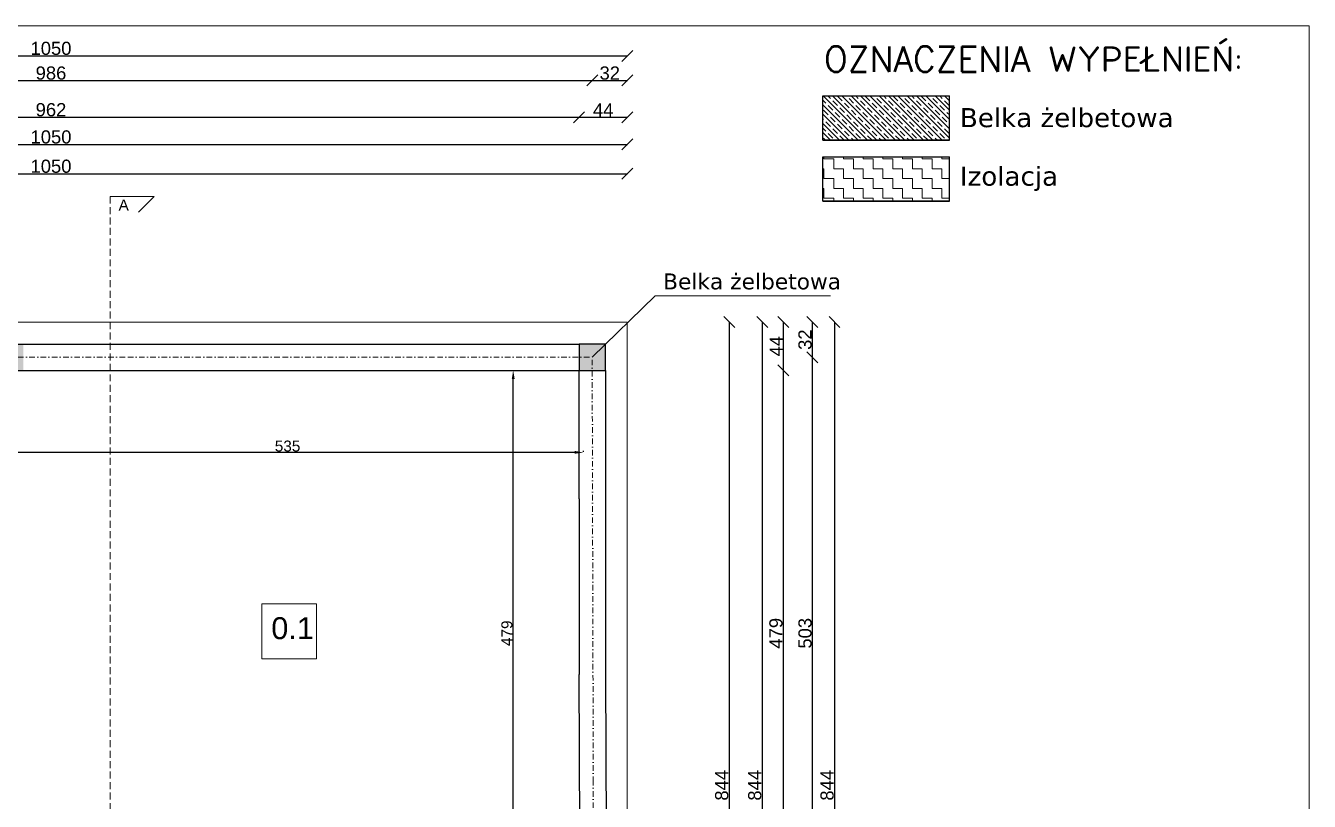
# Model space of a CAD drawing. Header units: millimetres. Extents: x -635 to 1702, y -323 to 1145.
# Drawn here: x 532 to 1702, y 438 to 1145 of the extents above; entities that cross this region are included whole.
import ezdxf

# ---------------------------------------------------------------- set-up
doc = ezdxf.new("R2010")
doc.units = ezdxf.units.MM
doc.linetypes.add('DASHED2', pattern=[9.525, 6.35, -3.175])
doc.linetypes.add('KRESKAKROPKAX2', pattern=[50.8, 25.4, -12.7, 0, -12.7])
doc.layers.get('0').update_dxf_attribs({"lineweight": 30})
doc.layers.get('Defpoints').update_dxf_attribs({"lineweight": 30})
for name, color, linetype, lineweight in [('00 - OPIS', 72, 'Continuous', 9), ('3f - hatch_ściany', 7, 'Continuous', 5), ('Izolacja', 7, 'Continuous', 30), ('sciany', 7, 'Continuous', 80), ('Tabelka', 7, 'Continuous', 30), ('wewnetrzne', 7, 'Continuous', 30), ('wymiary', 201, 'Continuous', 30)]:
    doc.layers.add(name, color=color, linetype=linetype, lineweight=lineweight)
doc.layers.add('opis', color=8, linetype='Continuous')
doc.layers.add('Przekrój', color=7, linetype='Continuous')
doc.styles.add('Budownictwo_detal', font='simplex.shx', dxfattribs={"height": 2})
doc.styles.get("Standard").update_dxf_attribs({"font": 'arial.ttf'})
doc.styles.add('style1', font='simplex.shx')
doc.dimstyles.new('ISO-25', dxfattribs={"dimtxt": 2.5, "dimasz": 2.5, "dimexe": 1.25, "dimexo": 0.625, "dimtad": 1, "dimtxsty": 'Standard', "dimcen": 2.5, "dimadec": 0, "dimazin": 0, "dimtfac": 1, "dimtmove": 0, "dimatfit": 3, "dimfxl": 1, "dimarcsym": 0})

# ---------------------------------------------------------------- blocks, each defined once
blk = doc.blocks.new('_Oblique')
at = {"color": 0, "linetype": 'ByBlock', "lineweight": -2}
blk.add_line((-0.5, -0.5), (0.5, 0.5), dxfattribs=at)
blk = doc.blocks.new('*D37')
at = {"layer": 'Defpoints', "color": 0, "transparency": 16777216}
for p in [(1080.4, 874.5), (1080.4, 30.5), (1269.1, 30.5)]:
    blk.add_point(p, dxfattribs=at)
at = {"layer": 'wymiary', "color": 0, "lineweight": -2, "transparency": 16777216}
blk.add_line((1269.1, 874.5), (1269.1, 30.5), dxfattribs=at)
at = {"layer": 'wymiary', "color": 0, "lineweight": -2, "transparency": 16777216, "xscale": 10, "yscale": 10, "zscale": 10}
for p, rotation in [((1269.1, 874.5), 90), ((1269.1, 30.5), 270)]:
    blk.add_blockref('_Oblique', p, dxfattribs=dict(at, rotation=rotation))
at = {"layer": 'wymiary', "color": 0, "lineweight": 13, "transparency": 16777216, "insert": (1262.4, 452.5), "char_height": 12, "attachment_point": 5, "rotation": 90}
blk.add_mtext('844', dxfattribs=at)
blk = doc.blocks.new('*D41')
at = {"layer": 'Defpoints', "color": 0, "transparency": 16777216}
for p in [(1036.4, 830.5), (1222.6, 830.5), (1037.4, 351.5)]:
    blk.add_point(p, dxfattribs=at)
at = {"layer": 'wymiary', "color": 0, "lineweight": -2, "transparency": 16777216}
blk.add_line((1222.6, 351.5), (1222.6, 830.5), dxfattribs=at)
at = {"layer": 'wymiary', "color": 0, "lineweight": -2, "transparency": 16777216, "xscale": 10, "yscale": 10, "zscale": 10}
for p, rotation in [((1222.6, 830.5), 90), ((1222.6, 351.5), 270)]:
    blk.add_blockref('_Oblique', p, dxfattribs=dict(at, rotation=rotation))
at = {"layer": 'wymiary', "color": 0, "lineweight": 13, "transparency": 16777216, "insert": (1215.8, 591), "char_height": 12, "attachment_point": 5, "rotation": 90}
blk.add_mtext('479', dxfattribs=at)
blk = doc.blocks.new('*D42')
at = {"layer": 'Defpoints', "color": 0, "transparency": 16777216}
for p in [(1036.4, 874.5), (1222.6, 874.5), (1036.4, 830.5)]:
    blk.add_point(p, dxfattribs=at)
at = {"layer": 'wymiary', "color": 0, "lineweight": -2, "transparency": 16777216}
blk.add_line((1222.6, 830.5), (1222.6, 874.5), dxfattribs=at)
at = {"layer": 'wymiary', "color": 0, "lineweight": -2, "transparency": 16777216, "xscale": 10, "yscale": 10, "zscale": 10}
for p, rotation in [((1222.6, 874.5), 90), ((1222.6, 830.5), 270)]:
    blk.add_blockref('_Oblique', p, dxfattribs=dict(at, rotation=rotation))
at = {"layer": 'wymiary', "color": 0, "lineweight": 13, "transparency": 16777216, "insert": (1216, 852.5), "char_height": 12, "attachment_point": 5, "rotation": 90}
blk.add_mtext('44', dxfattribs=at)
blk = doc.blocks.new('*D45')
at = {"layer": 'Defpoints', "color": 0, "transparency": 16777216}
for p in [(1048.4, 842.5), (1249, 842.5), (1049.4, 339.5)]:
    blk.add_point(p, dxfattribs=at)
at = {"layer": 'wymiary', "color": 0, "lineweight": -2, "transparency": 16777216}
blk.add_line((1249, 339.5), (1249, 842.5), dxfattribs=at)
at = {"layer": 'wymiary', "color": 0, "lineweight": -2, "transparency": 16777216, "xscale": 10, "yscale": 10, "zscale": 10}
for p, rotation in [((1249, 842.5), 90), ((1249, 339.5), 270)]:
    blk.add_blockref('_Oblique', p, dxfattribs=dict(at, rotation=rotation))
at = {"layer": 'wymiary', "color": 0, "lineweight": 13, "transparency": 16777216, "insert": (1242.3, 591), "char_height": 12, "attachment_point": 5, "rotation": 90}
blk.add_mtext('503', dxfattribs=at)
blk = doc.blocks.new('*D46')
at = {"layer": 'Defpoints', "color": 0, "transparency": 16777216}
for p in [(1048.4, 874.5), (1249, 874.5), (1048.4, 842.5)]:
    blk.add_point(p, dxfattribs=at)
at = {"layer": 'wymiary', "color": 0, "lineweight": -2, "transparency": 16777216}
blk.add_line((1249, 842.5), (1249, 874.5), dxfattribs=at)
at = {"layer": 'wymiary', "color": 0, "lineweight": -2, "transparency": 16777216, "xscale": 10, "yscale": 10, "zscale": 10}
for p, rotation in [((1249, 874.5), 90), ((1249, 842.5), 270)]:
    blk.add_blockref('_Oblique', p, dxfattribs=dict(at, rotation=rotation))
at = {"layer": 'wymiary', "color": 0, "lineweight": 13, "transparency": 16777216, "insert": (1242.3, 858.5), "char_height": 12, "attachment_point": 5, "rotation": 90}
blk.add_mtext('32', dxfattribs=at)
blk = doc.blocks.new('*D47')
at = {"layer": 'Defpoints', "color": 0, "transparency": 16777216}
for p in [(1080.4, 874.5), (1080.4, 30.5), (1203.3, 30.5)]:
    blk.add_point(p, dxfattribs=at)
at = {"layer": 'wymiary', "color": 0, "lineweight": -2, "transparency": 16777216}
blk.add_line((1203.3, 874.5), (1203.3, 30.5), dxfattribs=at)
at = {"layer": 'wymiary', "color": 0, "lineweight": -2, "transparency": 16777216, "xscale": 10, "yscale": 10, "zscale": 10}
for p, rotation in [((1203.3, 874.5), 90), ((1203.3, 30.5), 270)]:
    blk.add_blockref('_Oblique', p, dxfattribs=dict(at, rotation=rotation))
at = {"layer": 'wymiary', "color": 0, "lineweight": 13, "transparency": 16777216, "insert": (1196.5, 452.5), "char_height": 12, "attachment_point": 5, "rotation": 90}
blk.add_mtext('844', dxfattribs=at)
blk = doc.blocks.new('*D48')
at = {"layer": 'Defpoints', "color": 0, "transparency": 16777216}
for p in [(1080.4, 874.5), (1080.4, 30.5), (1173.2, 30.5)]:
    blk.add_point(p, dxfattribs=at)
at = {"layer": 'wymiary', "color": 0, "lineweight": -2, "transparency": 16777216}
blk.add_line((1173.2, 874.5), (1173.2, 30.5), dxfattribs=at)
at = {"layer": 'wymiary', "color": 0, "lineweight": -2, "transparency": 16777216, "xscale": 10, "yscale": 10, "zscale": 10}
for p, rotation in [((1173.2, 874.5), 90), ((1173.2, 30.5), 270)]:
    blk.add_blockref('_Oblique', p, dxfattribs=dict(at, rotation=rotation))
at = {"layer": 'wymiary', "color": 0, "lineweight": 13, "transparency": 16777216, "insert": (1166.4, 452.5), "char_height": 12, "attachment_point": 5, "rotation": 90}
blk.add_mtext('844', dxfattribs=at)
blk = doc.blocks.new('*D49')
at = {"layer": 'Defpoints', "color": 0, "transparency": 16777216}
for p in [(1080.4, 1117), (30.4, 874.5), (1080.4, 874.5)]:
    blk.add_point(p, dxfattribs=at)
at = {"layer": 'wymiary', "color": 0, "lineweight": -2, "transparency": 16777216}
blk.add_line((30.4, 1117), (1080.4, 1117), dxfattribs=at)
at = {"layer": 'wymiary', "color": 0, "lineweight": -2, "transparency": 16777216, "xscale": 10, "yscale": 10, "zscale": 10, "rotation": 180}
blk.add_blockref('_Oblique', (30.4, 1117), dxfattribs=at)
at = {"layer": 'wymiary', "color": 0, "lineweight": -2, "transparency": 16777216, "xscale": 10, "yscale": 10, "zscale": 10}
blk.add_blockref('_Oblique', (1080.4, 1117), dxfattribs=at)
at = {"layer": 'wymiary', "color": 0, "lineweight": 13, "transparency": 16777216, "insert": (555.4, 1123.8), "char_height": 12, "attachment_point": 5}
blk.add_mtext('1050', dxfattribs=at)
blk = doc.blocks.new('*D51')
at = {"layer": 'Defpoints', "color": 0, "transparency": 16777216}
for p in [(1036.4, 1061.1), (74.4, 830.5), (1036.4, 830.5)]:
    blk.add_point(p, dxfattribs=at)
at = {"layer": 'wymiary', "color": 0, "lineweight": -2, "transparency": 16777216}
blk.add_line((74.4, 1061.1), (1036.4, 1061.1), dxfattribs=at)
at = {"layer": 'wymiary', "color": 0, "lineweight": -2, "transparency": 16777216, "xscale": 10, "yscale": 10, "zscale": 10, "rotation": 180}
blk.add_blockref('_Oblique', (74.4, 1061.1), dxfattribs=at)
at = {"layer": 'wymiary', "color": 0, "lineweight": -2, "transparency": 16777216, "xscale": 10, "yscale": 10, "zscale": 10}
blk.add_blockref('_Oblique', (1036.4, 1061.1), dxfattribs=at)
at = {"layer": 'wymiary', "color": 0, "lineweight": 13, "transparency": 16777216, "insert": (555.4, 1067.9), "char_height": 12, "attachment_point": 5}
blk.add_mtext('962', dxfattribs=at)
blk = doc.blocks.new('*D52')
at = {"layer": 'Defpoints', "color": 0, "transparency": 16777216}
for p in [(1080.4, 1061.1), (1036.4, 830.5), (1080.4, 830.5)]:
    blk.add_point(p, dxfattribs=at)
at = {"layer": 'wymiary', "color": 0, "lineweight": -2, "transparency": 16777216}
blk.add_line((1036.4, 1061.1), (1080.4, 1061.1), dxfattribs=at)
at = {"layer": 'wymiary', "color": 0, "lineweight": -2, "transparency": 16777216, "xscale": 10, "yscale": 10, "zscale": 10, "rotation": 180}
blk.add_blockref('_Oblique', (1036.4, 1061.1), dxfattribs=at)
at = {"layer": 'wymiary', "color": 0, "lineweight": -2, "transparency": 16777216, "xscale": 10, "yscale": 10, "zscale": 10}
blk.add_blockref('_Oblique', (1080.4, 1061.1), dxfattribs=at)
at = {"layer": 'wymiary', "color": 0, "lineweight": 13, "transparency": 16777216, "insert": (1058.4, 1067.7), "char_height": 12, "attachment_point": 5}
blk.add_mtext('44', dxfattribs=at)
blk = doc.blocks.new('*D54')
at = {"layer": 'Defpoints', "color": 0, "transparency": 16777216}
for p in [(1048.4, 1094.6), (62.4, 842.5), (1048.4, 842.5)]:
    blk.add_point(p, dxfattribs=at)
at = {"layer": 'wymiary', "color": 0, "lineweight": -2, "transparency": 16777216}
blk.add_line((62.4, 1094.6), (1048.4, 1094.6), dxfattribs=at)
at = {"layer": 'wymiary', "color": 0, "lineweight": -2, "transparency": 16777216, "xscale": 10, "yscale": 10, "zscale": 10, "rotation": 180}
blk.add_blockref('_Oblique', (62.4, 1094.6), dxfattribs=at)
at = {"layer": 'wymiary', "color": 0, "lineweight": -2, "transparency": 16777216, "xscale": 10, "yscale": 10, "zscale": 10}
blk.add_blockref('_Oblique', (1048.4, 1094.6), dxfattribs=at)
at = {"layer": 'wymiary', "color": 0, "lineweight": 13, "transparency": 16777216, "insert": (555.4, 1101.3), "char_height": 12, "attachment_point": 5}
blk.add_mtext('986', dxfattribs=at)
blk = doc.blocks.new('*D55')
at = {"layer": 'Defpoints', "color": 0, "transparency": 16777216}
for p in [(1080.4, 1094.6), (1048.4, 842.5), (1080.4, 842.5)]:
    blk.add_point(p, dxfattribs=at)
at = {"layer": 'wymiary', "color": 0, "lineweight": -2, "transparency": 16777216}
blk.add_line((1048.4, 1094.6), (1080.4, 1094.6), dxfattribs=at)
at = {"layer": 'wymiary', "color": 0, "lineweight": -2, "transparency": 16777216, "xscale": 10, "yscale": 10, "zscale": 10, "rotation": 180}
blk.add_blockref('_Oblique', (1048.4, 1094.6), dxfattribs=at)
at = {"layer": 'wymiary', "color": 0, "lineweight": -2, "transparency": 16777216, "xscale": 10, "yscale": 10, "zscale": 10}
blk.add_blockref('_Oblique', (1080.4, 1094.6), dxfattribs=at)
at = {"layer": 'wymiary', "color": 0, "lineweight": 13, "transparency": 16777216, "insert": (1064.4, 1101.3), "char_height": 12, "attachment_point": 5}
blk.add_mtext('32', dxfattribs=at)
blk = doc.blocks.new('*D56')
at = {"layer": 'Defpoints', "color": 0, "transparency": 16777216}
for p in [(1080.4, 1036.3), (30.4, 874.5), (1080.4, 874.5)]:
    blk.add_point(p, dxfattribs=at)
at = {"layer": 'wymiary', "color": 0, "lineweight": -2, "transparency": 16777216}
blk.add_line((30.4, 1036.3), (1080.4, 1036.3), dxfattribs=at)
at = {"layer": 'wymiary', "color": 0, "lineweight": -2, "transparency": 16777216, "xscale": 10, "yscale": 10, "zscale": 10, "rotation": 180}
blk.add_blockref('_Oblique', (30.4, 1036.3), dxfattribs=at)
at = {"layer": 'wymiary', "color": 0, "lineweight": -2, "transparency": 16777216, "xscale": 10, "yscale": 10, "zscale": 10}
blk.add_blockref('_Oblique', (1080.4, 1036.3), dxfattribs=at)
at = {"layer": 'wymiary', "color": 0, "lineweight": 13, "transparency": 16777216, "insert": (555.4, 1043.1), "char_height": 12, "attachment_point": 5}
blk.add_mtext('1050', dxfattribs=at)
blk = doc.blocks.new('*D57')
at = {"layer": 'Defpoints', "color": 0, "transparency": 16777216}
for p in [(1080.4, 1009.6), (30.4, 874.5), (1080.4, 874.5)]:
    blk.add_point(p, dxfattribs=at)
at = {"layer": 'wymiary', "color": 0, "lineweight": -2, "transparency": 16777216}
blk.add_line((30.4, 1009.6), (1080.4, 1009.6), dxfattribs=at)
at = {"layer": 'wymiary', "color": 0, "lineweight": -2, "transparency": 16777216, "xscale": 10, "yscale": 10, "zscale": 10, "rotation": 180}
blk.add_blockref('_Oblique', (30.4, 1009.6), dxfattribs=at)
at = {"layer": 'wymiary', "color": 0, "lineweight": -2, "transparency": 16777216, "xscale": 10, "yscale": 10, "zscale": 10}
blk.add_blockref('_Oblique', (1080.4, 1009.6), dxfattribs=at)
at = {"layer": 'wymiary', "color": 0, "lineweight": 13, "transparency": 16777216, "insert": (555.4, 1016.4), "char_height": 12, "attachment_point": 5}
blk.add_mtext('1050', dxfattribs=at)
blk = doc.blocks.new('*D65')
at = {"layer": 'Defpoints', "color": 0, "transparency": 16777216}
for p in [(976.4, 830.5), (976.4, 830.5), (976.4, 351.5)]:
    blk.add_point(p, dxfattribs=at)
at = {"layer": 'wymiary', "color": 0, "lineweight": -2, "transparency": 16777216}
for p, q in [((977.1, 830.5), (977.7, 830.5)), ((976.4, 359.5), (976.4, 822.5)), ((977.1, 351.5), (977.7, 351.5))]:
    blk.add_line(p, q, dxfattribs=at)
at = {"layer": 'wymiary', "color": 0, "transparency": 16777216}
for points in [[(975.1, 822.5), (977.8, 822.5), (976.4, 830.5)], [(975.1, 359.5), (977.8, 359.5), (976.4, 351.5)]]:
    blk.add_solid(points, dxfattribs=at)
at = {"layer": 'wymiary', "color": 0, "lineweight": 13, "transparency": 16777216, "insert": (970.7, 591), "char_height": 10, "attachment_point": 5, "rotation": 90}
blk.add_mtext('479', dxfattribs=at)
blk = doc.blocks.new('*D79')
at = {"layer": 'Defpoints', "color": 0, "transparency": 16777216}
for p in [(501.4, 755.8), (501.4, 755.8), (1040.4, 755.8)]:
    blk.add_point(p, dxfattribs=at)
at = {"layer": 'wymiary', "color": 0, "lineweight": -2, "transparency": 16777216}
for p, q in [((501.4, 756.4), (501.4, 757.1)), ((1032.4, 755.8), (509.4, 755.8)), ((1040.4, 756.4), (1040.4, 757.1))]:
    blk.add_line(p, q, dxfattribs=at)
at = {"layer": 'wymiary', "color": 0, "transparency": 16777216}
for points in [[(509.4, 757.1), (509.4, 754.5), (501.4, 755.8)], [(1032.4, 757.1), (1032.4, 754.5), (1040.4, 755.8)]]:
    blk.add_solid(points, dxfattribs=at)
at = {"layer": 'wymiary', "color": 0, "lineweight": 13, "transparency": 16777216, "insert": (770.9, 761.5), "char_height": 10, "attachment_point": 5}
blk.add_mtext('535', dxfattribs=at)

msp = doc.modelspace()

# ---------------------------------------------------------------- hatches: boundary and pattern name
at = {"layer": 'wewnetrzne', "lineweight": 18}
h = msp.add_hatch(dxfattribs=at)
h.set_pattern_fill('JIS_STN_1E', color=256, scale=6.003227, angle=90)
h.set_pattern_definition([(135, (-818.934, -42.373), (-4.244923, -4.244923), []), (135, (-818.934, -38.141), (-4.244923, -4.244923), [6.003227, -3.001614])])
h.paths.add_polyline_path([(1258.345, 1080.528), (1258.345, 1040.108), (1373.832, 1040.108), (1373.832, 1080.528)])
h = msp.add_hatch(dxfattribs=at)
h.set_pattern_fill('ZIGZAG', color=256, scale=2.821517, angle=90)
h.set_pattern_definition([(90, (-818.934, -33.995), (-8.958316, 8.958316), [8.958316, -8.958316]), (180, (-818.934, -25.037), (-8.958316, -8.958316), [8.958316, -8.958316])])
h.paths.add_polyline_path([(1373.832, 1024.923), (1258.345, 1024.923), (1258.345, 984.503), (1373.832, 984.503)])
h = msp.add_hatch(dxfattribs=at)
h.set_pattern_fill('JIS_STN_1E', color=256, scale=5, angle=90)
h.paths.add_polyline_path([(62.365, 423.06), (50.365, 423.06), (50.365, 399.06), (62.365, 399.06)])
h.paths.add_polyline_path([(74.365, 423.06), (62.365, 423.06), (62.365, 399.06), (74.365, 399.06)])
h.paths.add_polyline_path([(74.365, 62.516), (62.365, 62.516), (62.365, 74.516), (50.365, 74.516), (50.365, 50.516), (74.365, 50.516)])
h.paths.add_polyline_path([(74.365, 74.516), (74.365, 74.516), (62.365, 74.516), (62.365, 62.516), (74.365, 62.516)], flags=17)
h.paths.add_polyline_path([(529.825, 74.516), (505.825, 74.516), (505.825, 62.516), (529.825, 62.516)])
h.paths.add_polyline_path([(529.825, 62.516), (505.825, 62.516), (505.825, 50.516), (529.825, 50.516)])
h.paths.add_polyline_path([(920.365, 74.516), (896.365, 74.516), (896.365, 62.516), (908.365, 62.516), (920.365, 62.516)])
h.paths.add_polyline_path([(920.365, 62.516), (908.365, 62.516), (896.365, 62.516), (896.365, 50.516), (920.365, 50.516)])
h.paths.add_polyline_path([(1061.365, 191.516), (1061.365, 199.081), (1049.365, 199.081), (1049.365, 175.081), (1061.365, 175.081)])
h.paths.add_polyline_path([(1049.365, 199.081), (1037.383, 199.081), (1037.383, 175.081), (1049.365, 175.081)])
h.paths.add_polyline_path([(1049.365, 400.06), (1037.226, 400.06), (1037.226, 379.605), (1037.243, 376.06), (1049.365, 376.06)])
h.paths.add_polyline_path([(1061.124, 400.06), (1049.365, 400.06), (1049.365, 376.06), (1061.226, 376.06), (1061.226, 379.605)])
h.paths.add_polyline_path([(1060.365, 854.516), (1036.365, 854.516), (1036.365, 842.516), (1048.365, 842.516), (1048.396, 830.516), (1060.365, 830.516)])
h.paths.add_polyline_path([(1048.365, 842.516), (1036.365, 842.516), (1036.365, 830.516), (1048.396, 830.516)], flags=17)
h.paths.add_polyline_path([(530.317, 854.516), (506.317, 854.516), (506.317, 842.516), (530.317, 842.516)])
h.paths.add_polyline_path([(530.317, 842.516), (506.317, 842.516), (506.317, 830.516), (530.317, 830.516)])
h.paths.add_polyline_path([(74.365, 854.516), (50.365, 854.516), (50.365, 830.516), (62.365, 830.516), (62.365, 842.516), (74.365, 842.516)])
h.paths.add_polyline_path([(74.365, 842.516), (62.365, 842.516), (62.365, 830.516), (74.365, 830.516)], flags=17)

# ---------------------------------------------------------------- linework, layer by layer
at = {"layer": '3f - hatch_ściany', "lineweight": 25, "ltscale": 10}
for p, q in [((1258.345, 1040.108), (1258.345, 1080.528)), ((1258.345, 1080.528), (1373.832, 1080.528)), ((1373.832, 1040.108), (1373.832, 1080.528)), ((1258.345, 984.503), (1258.345, 1024.923)), ((1258.345, 1024.923), (1373.832, 1024.923)), ((1373.832, 984.503), (1373.832, 1024.923))]:
    msp.add_line(p, q, dxfattribs=at)
at = {"layer": '3f - hatch_ściany', "lineweight": 25}
for points in [[(1373.832, 1040.108), (1258.345, 1040.108)], [(1373.832, 984.503), (1258.345, 984.503)]]:
    msp.add_lwpolyline(points, close=True, dxfattribs=at)
at = {"layer": 'Izolacja', "lineweight": 13}
for p, q in [((30.365, 874.516), (1080.365, 874.516)), ((1080.365, 874.516), (1080.365, 30.516))]:
    msp.add_line(p, q, dxfattribs=at)
at = {"layer": 'Przekrój', "linetype": 'DASHED2', "lineweight": 13}
msp.add_line((609.311, 988.802), (609.311, -61.198), dxfattribs=at)
at = {"layer": 'Przekrój', "lineweight": 13}
for p, q in [((609.311, 988.802), (649.311, 988.802)), ((649.311, 988.802), (635.054, 974.776))]:
    msp.add_line(p, q, dxfattribs=at)
at = {"layer": 'sciany', "lineweight": 13}
for p in [(1036.365, 854.516), (1060.365, 830.516)]:
    msp.add_line(p, (1060.365, 854.516), dxfattribs=at)
at = {"layer": 'sciany', "lineweight": 25}
for p, q in [((1036.365, 713.516), (1036.365, 830.516)), ((1060.365, 830.516), (1060.365, 713.516)), ((1036.365, 713.516), (1036.365, 553.516)), ((1060.365, 713.516), (1060.365, 553.516)), ((1037.365, 351.516), (1036.365, 553.516)), ((1060.365, 553.516), (1061.365, 351.516))]:
    msp.add_line(p, q, dxfattribs=at)
for points in [[(74.365, 854.516), (1036.365, 854.516)], [(74.365, 830.516), (1036.365, 830.516)]]:
    msp.add_lwpolyline(points, dxfattribs=at)
msp.add_lwpolyline([(1036.365, 854.516), (1036.365, 830.516), (1060.365, 830.516), (1060.365, 854.516)], close=True, dxfattribs=at)
at = {"layer": 'Tabelka', "lineweight": 13}
msp.add_lwpolyline([(1701.612, 1144.532), (1701.612, -322.48), (-635.127, -322.48), (-635.127, 1144.532)], close=True, dxfattribs=at)
at = {"layer": 'wewnetrzne', "lineweight": 13}
for p, q in [((1048.365, 842.516), (1105.6, 898.41)), ((1105.6, 898.41), (1265.6, 898.41))]:
    msp.add_line(p, q, dxfattribs=at)
at = {"layer": 'wewnetrzne', "linetype": 'KRESKAKROPKAX2', "lineweight": 13, "ltscale": 0.2}
for p, q in [((484.365, 842.516), (625.365, 842.516)), ((625.365, 842.516), (766.365, 842.516)), ((766.365, 842.516), (907.365, 842.516)), ((907.365, 842.516), (1048.365, 842.516)), ((1049.365, 455.516), (1048.365, 842.516)), ((1049.365, 62.516), (1049.365, 455.516))]:
    msp.add_line(p, q, dxfattribs=at)
at = {"layer": 'wewnetrzne', "lineweight": 13}
msp.add_lwpolyline([(747.309, 567.858), (797.309, 567.858), (797.309, 617.858), (747.309, 617.858)], close=True, dxfattribs=at)

# ---------------------------------------------------------------- texts
at = {"layer": '00 - OPIS', "lineweight": 13, "insert": (1259.452, 1125.651), "char_height": 23.09731, "attachment_point": 1, "style": 'Budownictwo_detal'}
msp.add_mtext_dynamic_manual_height_columns('\\pxql;OZNACZENIA WYPEŁNIEŃ:', width=445.25242, gutter_width=17.323, heights=[0], dxfattribs=at)
at = {"layer": 'opis', "lineweight": 13, "ltscale": 10, "attachment_point": 4, "style": 'style1'}
for s, width, gutter_width, insert, char_height in [('{\\fVerdana|b0|i0|c238|p34;Belka żelbetowa}', 319.23916, 115.487, (1383.355, 1060.57), 17.32299), ('{\\fVerdana|b0|i0|c238|p34;Izolacja}', 319.23916, 115.487, (1383.355, 1004.965), 17.32299), ('{\\fVerdana|b0|i0|c238|p34;Belka żelbetowa}', 265.88962, 96.187, (1112.968, 911.409), 14.42806)]:
    msp.add_mtext_dynamic_manual_height_columns(s, width=width, gutter_width=gutter_width, heights=[0], dxfattribs=dict(at, insert=insert, char_height=char_height))
at = {"layer": 'Przekrój', "lineweight": 13}
msp.add_text('A', height=10, dxfattribs=at).set_placement((616.984, 976.123))
at = {"layer": 'wewnetrzne', "linetype": 'DASHED2', "lineweight": 13}
msp.add_text('0.1', height=20, dxfattribs=at).set_placement((756.075, 585.631))

# ---------------------------------------------------------------- dimensions: what is measured, and where the dimension line sits
at = {"layer": 'wymiary', "lineweight": 13}
for base, p1, p2, picture, middle in [((1080.365, 1117.031), (30.365, 874.516), (1080.365, 874.516), '*D49', (555.365, 1123.783)), ((1048.365, 1094.556), (62.365, 842.516), (1048.365, 842.516), '*D54', (555.365, 1101.308)), ((1080.365, 1094.556), (1048.365, 842.516), (1080.365, 842.516), '*D55', (1064.365, 1101.312)), ((1080.365, 1061.11), (1036.365, 830.516), (1080.365, 830.516), '*D52', (1058.365, 1067.735)), ((1080.365, 1036.323), (30.365, 874.516), (1080.365, 874.516), '*D56', (555.365, 1043.075)), ((1080.365, 1009.636), (30.365, 874.516), (1080.365, 874.516), '*D57', (555.365, 1016.388))]:
    dim = msp.add_linear_dim(base=base, p1=p1, p2=p2, dimstyle='ISO-25', override={"dimtxt": 12, "dimasz": 10, "dimblk1": 'Oblique', "dimblk2": 'Oblique', "dimsah": 1, "dimse1": 1, "dimse2": 1}, dxfattribs=at)
    dim.commit()
    dim.dimension.update_dxf_attribs({"geometry": picture, "text_midpoint": middle})
for p1, p2, distance, override, picture, middle in [((74.365, 830.516), (1036.365, 830.516), 230.594, {"dimtxt": 12, "dimasz": 10, "dimblk1": 'Oblique', "dimblk2": 'Oblique', "dimsah": 1, "dimse1": 1, "dimse2": 1}, '*D51', (555.365, 1067.862)), ((976.432, 351.516), (976.432, 830.516), 0, {"dimtxt": 10, "dimasz": 8}, '*D65', (970.701, 591.016))]:
    dim = msp.add_aligned_dim(p1=p1, p2=p2, distance=distance, dimstyle='ISO-25', override=override, dxfattribs=at)
    dim.commit()
    dim.dimension.update_dxf_attribs({"geometry": picture, "text_midpoint": middle})
for base, p1, p2, override, picture, middle in [((1222.585, 874.516), (1036.365, 830.516), (1036.365, 874.516), {"dimtxt": 12, "dimasz": 10, "dimblk1": 'Oblique', "dimblk2": 'Oblique', "dimsah": 1, "dimse1": 1, "dimse2": 1}, '*D42', (1215.96, 852.516)), ((1249.041, 874.516), (1048.365, 842.516), (1048.365, 874.516), {"dimtxt": 12, "dimasz": 10, "dimblk1": 'Oblique', "dimblk2": 'Oblique', "dimsah": 1, "dimse1": 1, "dimse2": 1}, '*D46', (1242.285, 858.516)), ((1269.121, 30.516), (1080.365, 874.516), (1080.365, 30.516), {"dimtxt": 12, "dimasz": 10, "dimblk1": 'Oblique', "dimblk2": 'Oblique', "dimsah": 1, "dimse1": 1, "dimse2": 1, "dimlwd": 65534}, '*D37', (1262.369, 452.516)), ((1203.275, 30.516), (1080.365, 874.516), (1080.365, 30.516), {"dimtxt": 12, "dimasz": 10, "dimblk1": 'Oblique', "dimblk2": 'Oblique', "dimsah": 1, "dimse1": 1, "dimse2": 1, "dimlwd": 65534}, '*D47', (1196.523, 452.516)), ((1173.165, 30.516), (1080.365, 874.516), (1080.365, 30.516), {"dimtxt": 12, "dimasz": 10, "dimblk1": 'Oblique', "dimblk2": 'Oblique', "dimsah": 1, "dimse1": 1, "dimse2": 1, "dimlwd": 65534}, '*D48', (1166.414, 452.516)), ((1249.041, 842.516), (1049.365, 339.516), (1048.365, 842.516), {"dimtxt": 12, "dimasz": 10, "dimblk1": 'Oblique', "dimblk2": 'Oblique', "dimsah": 1, "dimse1": 1, "dimse2": 1}, '*D45', (1242.285, 591.016)), ((1222.585, 830.516), (1037.365, 351.516), (1036.365, 830.516), {"dimtxt": 12, "dimasz": 10, "dimblk1": 'Oblique', "dimblk2": 'Oblique', "dimsah": 1, "dimse1": 1, "dimse2": 1}, '*D41', (1215.834, 591.016))]:
    dim = msp.add_linear_dim(base=base, p1=p1, p2=p2, angle=90, dimstyle='ISO-25', override=override, dxfattribs=at)
    dim.commit()
    dim.dimension.update_dxf_attribs({"geometry": picture, "text_midpoint": middle})
dim = msp.add_linear_dim(base=(501.365, 755.8), p1=(1040.365, 755.8), p2=(501.365, 755.8), text='535', dimstyle='ISO-25', override={"dimtxt": 10, "dimasz": 8}, dxfattribs=at)
dim.commit()
dim.dimension.update_dxf_attribs({"geometry": '*D79', "text_midpoint": (770.865, 761.534)})

doc.saveas('drawing.dxf')
